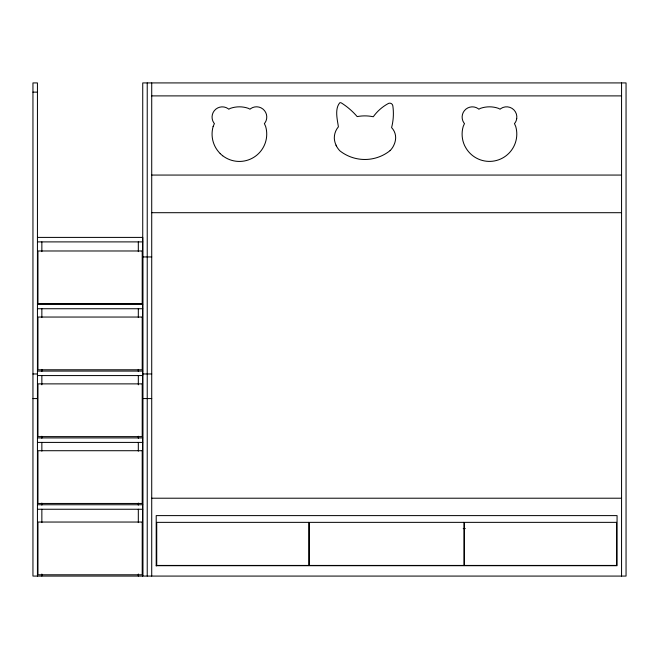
<?xml version="1.0" encoding="UTF-8"?>
<svg xmlns="http://www.w3.org/2000/svg" width="659" height="659" viewBox="0 0 659 659"><rect width="100%" height="100%" fill="white"/><g stroke="black" fill="none" stroke-linecap="round" stroke-linejoin="round"><path stroke-width="0.99" d="M213.112 126.52L214.422 123.53L213.813 122.854A10.256 10.256 0 0 1 228.063 108.62L228.755 109.221L230.378 108.348A27.406 27.406 0 0 1 248.402 108.348L250.016 109.221L250.7 108.611A10.256 10.256 0 0 1 264.976 122.862L264.35 123.53L265.668 126.52A27.349 27.349 0 0 1 222.676 155.738M32.95 92.136L37.439 92.136M151.718 95.893L621.561 95.893M151.718 175.063L621.561 175.063M151.718 212.7L621.561 212.7M37.439 237.405L142.731 237.405L142.731 576.081L142.739 82.919L626.05 82.919L626.05 576.081L32.95 576.081L32.95 82.919L37.439 82.919L37.439 576.081M37.439 241.894L142.731 241.894M142.739 256.952L151.718 256.952M37.439 304.244L142.731 304.244M37.439 308.733L142.731 308.733M37.439 371.083L142.731 371.083M32.95 373.966L37.439 373.966M142.739 373.966L151.718 373.966M37.439 375.572L142.731 375.572M32.95 398.571L37.439 398.571M142.739 398.571L151.718 398.571M37.439 437.922L142.731 437.922M37.439 442.411L142.731 442.411M151.718 498.212L621.561 498.212M37.439 504.753L142.731 504.753M37.439 509.25L142.731 509.25M463.228 528.584L465.287 528.584M156.208 565.702L617.063 565.702L617.063 515.61L156.208 515.61L156.208 565.974M220.188 153.621L222.66 155.771M336.485 146.1L335.522 143.917A19.778 19.778 0 0 1 334.302 138.085A17.142 17.142 0 0 1 338.397 126.825C337.309 119.427 334.583 108.957 339.747 102.804A2.01 2.01 0 0 1 340.967 102.779L341.724 103.166A70.274 70.274 0 0 1 357.178 116.594A41.171 41.171 0 0 1 373.282 116.75A44.367 44.367 0 0 1 387.854 103.776A3.122 3.122 0 0 1 392.838 105.835A55.628 55.628 0 0 1 391.594 127.607A14.531 14.531 0 0 1 395.664 137.822A19.457 19.457 0 0 1 394.51 143.629L393.555 145.812A19.259 19.259 0 0 1 390.095 150.598M621.561 82.919L621.561 576.081M151.718 82.919L151.718 576.081M147.229 82.919L147.229 576.081M138.316 241.894L138.316 251.631M138.316 308.733L138.316 317.498M138.316 369.402L138.316 371.462M138.316 375.572L138.316 384.823M138.316 436.242L138.316 438.293M138.316 442.411L138.316 451.168M138.316 503.081L138.316 505.132M138.316 509.25L138.316 522.612M138.316 574.03L138.316 576.081M41.855 241.894L41.855 251.631M41.855 308.733L41.855 317.498M41.855 369.402L41.855 371.462M41.855 375.572L41.855 384.823M41.855 436.242L41.855 438.293M41.855 442.411L41.855 451.168M41.855 503.081L41.855 505.132M41.855 509.25L41.855 522.612M41.855 574.03L41.855 576.081M390.103 150.606A40.397 40.397 0 0 1 339.978 150.919A19.589 19.589 0 0 1 336.041 145.186M220.254 153.621A27.349 27.349 0 0 1 213.154 126.462M516.714 118.628L516.532 119.526A10.256 10.256 0 0 1 515.041 122.879L514.432 123.53L515.742 126.52A27.349 27.349 0 0 1 466.234 148.506L464.644 145.655A27.291 27.291 0 0 1 463.186 126.52L464.504 123.53L463.887 122.854A10.256 10.256 0 0 1 478.146 108.62L478.829 109.221L480.452 108.348A27.406 27.406 0 0 1 498.476 108.348L500.099 109.221L500.782 108.611A10.256 10.256 0 0 1 516.722 118.628M142.212 250.98L37.958 250.98L37.958 303.725L142.212 303.725L142.212 250.98M142.212 317.045L37.958 317.045L37.958 369.781L142.212 369.781L142.212 317.045M142.212 383.876L37.958 383.876L37.958 436.62L142.212 436.62L142.212 383.876M142.212 450.715L37.958 450.715L37.958 503.46L142.212 503.46L142.212 450.715M142.212 522.043L37.958 522.043L37.958 574.788L142.212 574.788L142.212 522.043M308.816 522.356L156.727 522.356L156.727 565.438L308.816 565.438L308.816 522.356M463.936 522.356L309.335 522.356L309.335 565.438L463.936 565.438L463.936 522.356M616.544 522.356L464.455 522.356L464.455 565.438L616.544 565.438L616.544 522.356"/></g></svg>
